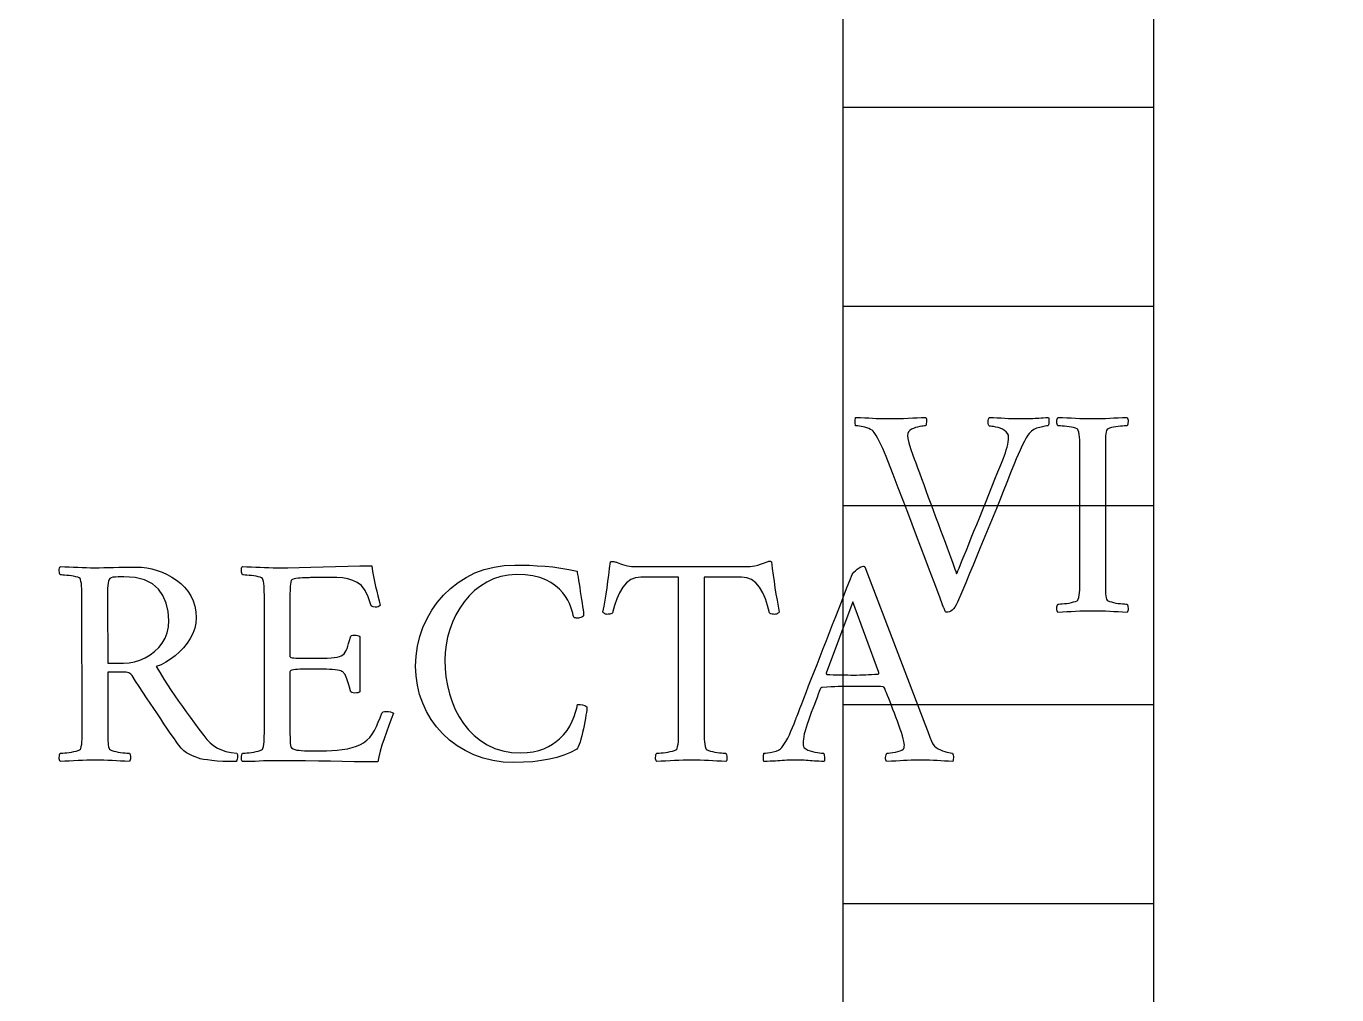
# Model space of a CAD drawing. Header units: millimetres. Extents: x -93 to 93, y -93 to 104.
# Drawn here: x 22.42 to 45.71, y -26.38 to -9.17 of the extents above; entities that cross this region are included whole.
import ezdxf

# ---------------------------------------------------------------- set-up
doc = ezdxf.new("R2010")
doc.units = ezdxf.units.MM
for name, color, linetype in [('CUT_OUTER', 1, 'Continuous'), ('ENGRAVE', 7, 'Continuous'), ('TEXT', 5, 'Continuous')]:
    doc.layers.add(name, color=color, linetype=linetype)

msp = doc.modelspace()

# ---------------------------------------------------------------- linework, layer by layer
at = {"layer": 'CUT_OUTER'}
msp.add_arc((-0.0002, -0.0002), 92.4998, 179.658282, 0.243527, dxfattribs=at)
at = {"layer": 'ENGRAVE'}
for points in [[(-42.4575, 0), (-42.4575, -42.4575), (42.4575, -42.4575), (42.4575, 0)], [(-36.938, 0), (-36.938, -36.938), (36.938, -36.938), (36.938, 0)], [(42.4575, -10.6144), (36.938, -10.6144)], [(42.4575, -14.1525), (36.938, -14.1525)], [(42.4575, -17.6906), (36.938, -17.6906)], [(42.4575, -21.2288), (36.938, -21.2288)], [(42.4575, -24.7669), (36.938, -24.7669)]]:
    msp.add_lwpolyline(points, dxfattribs=at)
for radius in [90.65, 90.65, 88.2219, 83.7125, 83.7125, 80.1513, 73.5375, 73.5375, 69.6525, 62.4375, 62.4375]:
    msp.add_circle((0, 0), radius, dxfattribs=at)
at = {"layer": 'TEXT'}
for points in [[(37.7615, -16.1437), (37.8463, -16.1432), (37.9298, -16.1417), (38.0119, -16.1392), (38.0927, -16.1357), (38.1725, -16.1319), (38.2516, -16.1284), (38.33, -16.1252), (38.4078, -16.1223), (38.4123, -16.1355), (38.4152, -16.1537), (38.4163, -16.1769), (38.4158, -16.2051), (38.4136, -16.2323), (38.4098, -16.2525), (38.4043, -16.2657), (38.3971, -16.2719), (38.3829, -16.2727), (38.3617, -16.2752), (38.3335, -16.2794), (38.2983, -16.2853), (38.2601, -16.2933), (38.2229, -16.304), (38.1866, -16.3173), (38.1514, -16.3333), (38.121, -16.3532), (38.0993, -16.3781), (38.0863, -16.4079), (38.082, -16.4428), (38.088, -16.4969), (38.106, -16.5737), (38.1361, -16.6732), (38.1781, -16.7954), (38.2013, -16.859), (38.2282, -16.9322), (38.2587, -17.0152), (38.293, -17.1078), (38.3299, -17.2078), (38.3684, -17.3128), (38.4086, -17.4228), (38.4505, -17.5378), (38.4934, -17.6553), (38.5367, -17.7728), (38.5802, -17.8904), (38.6241, -18.0079), (38.6672, -18.123), (38.7083, -18.2335), (38.7473, -18.3394), (38.7844, -18.4405), (38.8188, -18.5348), (38.8498, -18.6201), (38.8775, -18.6964), (38.9019, -18.7637), (38.9221, -18.8193), (38.9373, -18.8605), (38.9475, -18.8874), (38.9526, -18.8999), (38.961, -18.8817), (38.9753, -18.8485), (38.9957, -18.8002), (39.0221, -18.737), (39.0533, -18.6614), (39.0882, -18.5761), (39.1267, -18.4811), (39.169, -18.3764), (39.2142, -18.2641), (39.2618, -18.1461), (39.3117, -18.0224), (39.3639, -17.893), (39.4175, -17.7603), (39.4714, -17.6266), (39.5257, -17.4919), (39.5803, -17.3562), (39.6342, -17.222), (39.6864, -17.0918), (39.737, -16.9656), (39.7859, -16.8434), (39.8039, -16.7974), (39.8206, -16.75), (39.836, -16.7012), (39.85, -16.6511), (39.8617, -16.6024), (39.87, -16.5577), (39.875, -16.5169), (39.8767, -16.4802), (39.8722, -16.4402), (39.8587, -16.4054), (39.8361, -16.3761), (39.8046, -16.352), (39.7679, -16.3323), (39.7298, -16.316), (39.6904, -16.303), (39.6497, -16.2933), (39.6115, -16.2863), (39.5796, -16.2813), (39.554, -16.2782), (39.5348, -16.2772), (39.5255, -16.2687), (39.5188, -16.2539), (39.5148, -16.2327), (39.5135, -16.2051), (39.5148, -16.1769), (39.5188, -16.1537), (39.5255, -16.1355), (39.5348, -16.1223), (39.606, -16.1252), (39.6751, -16.1284), (39.7422, -16.1319), (39.8073, -16.1357), (39.8724, -16.1392), (39.9395, -16.1417), (40.0086, -16.1432), (40.0797, -16.1437), (40.1379, -16.1435), (40.1898, -16.143), (40.2354, -16.1422), (40.2746, -16.141), (40.3105, -16.1395), (40.3461, -16.1377), (40.3813, -16.1355), (40.4162, -16.133), (40.4529, -16.1304), (40.4936, -16.1277), (40.5384, -16.125), (40.5871, -16.1223), (40.5915, -16.1357), (40.5938, -16.1544), (40.5941, -16.1784), (40.5925, -16.2078), (40.5894, -16.2359), (40.5858, -16.2559), (40.5814, -16.2679), (40.5764, -16.2719), (40.5552, -16.2736), (40.5237, -16.2786), (40.4818, -16.2869), (40.4295, -16.2986), (40.375, -16.3153), (40.326, -16.3387), (40.2828, -16.3687), (40.2453, -16.4054), (40.2194, -16.439), (40.1898, -16.4862), (40.1566, -16.5472), (40.1197, -16.6218), (40.0822, -16.7024), (40.047, -16.7813), (40.0141, -16.8586), (39.9835, -16.9342), (39.9129, -17.1095), (39.8453, -17.2774), (39.7807, -17.438), (39.7191, -17.5912), (39.6594, -17.7395), (39.6003, -17.885), (39.5419, -18.0279), (39.4841, -18.1681), (39.4262, -18.3083), (39.3673, -18.4512), (39.3073, -18.5968), (39.2464, -18.745), (39.183, -18.8986), (39.1155, -19.0601), (39.0441, -19.2297), (38.9687, -19.4073), (38.9468, -19.4541), (38.9239, -19.4928), (38.9001, -19.5235), (38.8752, -19.5462), (38.8496, -19.5626), (38.8238, -19.5742), (38.7976, -19.5813), (38.771, -19.5836), (38.7633, -19.5814), (38.7563, -19.5749), (38.75, -19.5641), (38.7443, -19.5489), (38.739, -19.5327), (38.7336, -19.5188), (38.7283, -19.5073), (38.723, -19.4981), (38.6363, -19.2696), (38.5527, -19.0488), (38.4721, -18.8356), (38.3945, -18.6301), (38.318, -18.4277), (38.2409, -18.2235), (38.1631, -18.0177), (38.0847, -17.8102), (38.0034, -17.5966), (37.9171, -17.3722), (37.8258, -17.1372), (37.7294, -16.8915), (37.7002, -16.8161), (37.6714, -16.7446), (37.6428, -16.6772), (37.6146, -16.6138), (37.5857, -16.5537), (37.5552, -16.4962), (37.523, -16.4415), (37.4891, -16.3894), (37.4731, -16.3691), (37.4517, -16.3507), (37.425, -16.3343), (37.3929, -16.32), (37.3584, -16.3076), (37.3242, -16.2973), (37.2903, -16.2889), (37.2567, -16.2826), (37.2255, -16.2779), (37.1986, -16.2746), (37.1761, -16.2726), (37.1579, -16.2719), (37.1556, -16.2674), (37.1539, -16.2539), (37.1529, -16.2313), (37.1526, -16.1998), (37.1529, -16.1679), (37.1539, -16.1444), (37.1556, -16.1292), (37.1579, -16.1223), (37.2449, -16.1252), (37.3242, -16.1284), (37.3958, -16.1319), (37.4597, -16.1357), (37.5236, -16.1392), (37.5952, -16.1417), (37.6745, -16.1432), (37.7615, -16.1437)], [(41.3723, -16.1437), (41.4492, -16.1432), (41.5252, -16.1417), (41.6001, -16.1392), (41.6741, -16.1357), (41.7484, -16.1319), (41.8243, -16.1284), (41.9019, -16.1252), (41.9812, -16.1223), (41.9904, -16.135), (41.9966, -16.1517), (41.9998, -16.1724), (41.9999, -16.1971), (41.9977, -16.2218), (41.9939, -16.2425), (41.9884, -16.2592), (41.9812, -16.2719), (41.9619, -16.2724), (41.9358, -16.2739), (41.9031, -16.2764), (41.8637, -16.2799), (41.8216, -16.2844), (41.7809, -16.2899), (41.7415, -16.2964), (41.7035, -16.304), (41.6701, -16.313), (41.6447, -16.324), (41.6274, -16.337), (41.618, -16.352), (41.6108, -16.3807), (41.6053, -16.4135), (41.6015, -16.4502), (41.5993, -16.4909), (41.5981, -16.5346), (41.5973, -16.5804), (41.5968, -16.6281), (41.5966, -16.6779), (41.5966, -16.6859), (41.5966, -16.6939), (41.5966, -16.7019), (41.5966, -16.7099), (41.5966, -16.7179), (41.5966, -16.7259), (41.5966, -16.7339), (41.5966, -16.742), (41.5966, -18.9693), (41.5966, -18.9773), (41.5966, -18.9854), (41.5966, -18.9934), (41.5966, -19.0014), (41.5966, -19.0094), (41.5966, -19.0174), (41.5966, -19.0254), (41.5966, -19.0334), (41.5968, -19.083), (41.5973, -19.1302), (41.5981, -19.1751), (41.5993, -19.2177), (41.6015, -19.2573), (41.6053, -19.2932), (41.6108, -19.3254), (41.618, -19.3539), (41.6274, -19.3669), (41.6447, -19.3793), (41.6701, -19.391), (41.7035, -19.402), (41.7415, -19.4118), (41.7809, -19.42), (41.8216, -19.4265), (41.8637, -19.4314), (41.9031, -19.4349), (41.9358, -19.4374), (41.9619, -19.4389), (41.9812, -19.4394), (41.9884, -19.4521), (41.9939, -19.4687), (41.9977, -19.4894), (41.9999, -19.5142), (41.9998, -19.5389), (41.9966, -19.5596), (41.9904, -19.5762), (41.9812, -19.5889), (41.9019, -19.5838), (41.8243, -19.5789), (41.7484, -19.5744), (41.6741, -19.5702), (41.6001, -19.5667), (41.5252, -19.5642), (41.4492, -19.5627), (41.3723, -19.5622), (41.2972, -19.5627), (41.2214, -19.5642), (41.145, -19.5667), (41.0678, -19.5702), (40.9901, -19.5744), (40.9116, -19.5789), (40.8325, -19.5838), (40.7527, -19.5889), (40.7435, -19.5762), (40.7373, -19.5596), (40.7342, -19.5389), (40.734, -19.5142), (40.7362, -19.4894), (40.74, -19.4687), (40.7455, -19.4521), (40.7527, -19.4394), (40.7721, -19.4389), (40.7981, -19.4374), (40.8308, -19.4349), (40.8702, -19.4314), (40.9124, -19.4265), (40.9537, -19.42), (40.9939, -19.4118), (41.0331, -19.402), (41.0673, -19.391), (41.0925, -19.3793), (41.1087, -19.3669), (41.1159, -19.3539), (41.1254, -19.3195), (41.1326, -19.2805), (41.1374, -19.2367), (41.1399, -19.1883), (41.1411, -19.1366), (41.142, -19.0828), (41.1425, -19.0271), (41.1426, -18.9693), (41.1426, -16.742), (41.1425, -16.684), (41.142, -16.6278), (41.1411, -16.5732), (41.1399, -16.5203), (41.1374, -16.4707), (41.1326, -16.4261), (41.1254, -16.3866), (41.1159, -16.352), (41.1087, -16.337), (41.0925, -16.324), (41.0673, -16.313), (41.0331, -16.304), (40.9939, -16.2964), (40.9537, -16.2899), (40.9124, -16.2844), (40.8702, -16.2799), (40.8308, -16.2764), (40.7981, -16.2739), (40.7721, -16.2724), (40.7527, -16.2719), (40.7455, -16.2592), (40.74, -16.2425), (40.7362, -16.2218), (40.734, -16.1971), (40.7342, -16.1724), (40.7373, -16.1517), (40.7435, -16.135), (40.7527, -16.1223), (40.8325, -16.1252), (40.9116, -16.1284), (40.9901, -16.1319), (41.0678, -16.1357), (41.145, -16.1392), (41.2214, -16.1417), (41.2972, -16.1432), (41.3723, -16.1437)], [(24.3829, -18.7824), (24.4717, -18.786), (24.5618, -18.7971), (24.6533, -18.8154), (24.7461, -18.8411), (24.8377, -18.8738), (24.9257, -18.9132), (25.01, -18.9593), (25.0906, -19.0121), (25.1655, -19.0716), (25.2328, -19.1382), (25.2924, -19.2119), (25.3443, -19.2925), (25.3864, -19.3801), (25.4164, -19.4748), (25.4345, -19.5764), (25.4405, -19.6851), (25.434, -19.7779), (25.4144, -19.8694), (25.3819, -19.9595), (25.3363, -20.0483), (25.2806, -20.1338), (25.2175, -20.2139), (25.147, -20.2887), (25.0692, -20.3581), (24.9869, -20.4202), (24.903, -20.4729), (24.8174, -20.5163), (24.7301, -20.5504), (24.7988, -20.6629), (24.8663, -20.7707), (24.9324, -20.8739), (24.9971, -20.9724), (25.0619, -21.0683), (25.128, -21.164), (25.1954, -21.2593), (25.2642, -21.3543), (25.3356, -21.4516), (25.4111, -21.5539), (25.4905, -21.6612), (25.574, -21.7736), (25.6313, -21.8437), (25.6908, -21.9044), (25.7528, -21.9559), (25.817, -21.9979), (25.8876, -22.0316), (25.9686, -22.058), (26.0599, -22.077), (26.1616, -22.0887), (26.1702, -22.1017), (26.1749, -22.1194), (26.1756, -22.1418), (26.1722, -22.1688), (26.1672, -22.1952), (26.1629, -22.2156), (26.1592, -22.2299), (26.1562, -22.2383), (26.0309, -22.2371), (25.9165, -22.2336), (25.8132, -22.2278), (25.7209, -22.2196), (25.6399, -22.2097), (25.5707, -22.1989), (25.5131, -22.187), (25.4672, -22.1742), (25.4378, -22.162), (25.4031, -22.1468), (25.363, -22.1286), (25.3176, -22.1074), (25.2699, -22.0802), (25.2228, -22.044), (25.1764, -21.9988), (25.1307, -21.9445), (25.1113, -21.9181), (25.0853, -21.8817), (25.0525, -21.8353), (25.0132, -21.7789), (24.9684, -21.7142), (24.9197, -21.6427), (24.8669, -21.5646), (24.8102, -21.4798), (24.7504, -21.3902), (24.6887, -21.2975), (24.6249, -21.2019), (24.5591, -21.1032), (24.493, -21.0036), (24.4283, -20.9049), (24.3648, -20.8073), (24.3027, -20.7106), (24.2767, -20.6826), (24.2413, -20.6626), (24.1966, -20.6505), (24.1425, -20.6465), (23.8701, -20.6465), (23.8701, -21.6187), (23.8701, -21.6267), (23.8701, -21.6347), (23.8701, -21.6427), (23.8701, -21.6507), (23.8701, -21.6587), (23.8701, -21.6667), (23.8701, -21.6748), (23.8701, -21.6828), (23.8703, -21.7323), (23.8708, -21.7796), (23.8716, -21.8245), (23.8728, -21.8671), (23.8749, -21.9066), (23.8788, -21.9425), (23.8843, -21.9747), (23.8915, -22.0033), (23.9008, -22.0163), (23.9182, -22.0286), (23.9435, -22.0403), (23.9769, -22.0513), (24.015, -22.0612), (24.0544, -22.0694), (24.0951, -22.0759), (24.1372, -22.0807), (24.1766, -22.0842), (24.2093, -22.0867), (24.2353, -22.0882), (24.2547, -22.0887), (24.2618, -22.1014), (24.2674, -22.1181), (24.2712, -22.1388), (24.2734, -22.1635), (24.2732, -22.1882), (24.27, -22.2089), (24.2638, -22.2256), (24.2547, -22.2383), (24.1754, -22.2331), (24.0978, -22.2283), (24.0218, -22.2238), (23.9475, -22.2196), (23.8736, -22.2161), (23.7986, -22.2136), (23.7227, -22.2121), (23.6457, -22.2116), (23.5706, -22.2121), (23.4949, -22.2136), (23.4184, -22.2161), (23.3413, -22.2196), (23.2635, -22.2238), (23.185, -22.2283), (23.1059, -22.2331), (23.0261, -22.2383), (23.017, -22.2256), (23.0108, -22.2089), (23.0076, -22.1882), (23.0074, -22.1635), (23.0096, -22.1388), (23.0135, -22.1181), (23.019, -22.1014), (23.0261, -22.0887), (23.0455, -22.0882), (23.0715, -22.0867), (23.1043, -22.0842), (23.1437, -22.0807), (23.1859, -22.0759), (23.2271, -22.0694), (23.2673, -22.0612), (23.3066, -22.0513), (23.3408, -22.0403), (23.366, -22.0286), (23.3822, -22.0163), (23.3894, -22.0033), (23.3989, -21.9689), (23.406, -21.9298), (23.4109, -21.8861), (23.4134, -21.8377), (23.4146, -21.7859), (23.4154, -21.7322), (23.4159, -21.6764), (23.4161, -21.6187), (23.4107, -19.3913), (23.4106, -19.3334), (23.4101, -19.2771), (23.4092, -19.2225), (23.4081, -19.1696), (23.4055, -19.1201), (23.4007, -19.0755), (23.3935, -19.0359), (23.384, -19.0014), (23.3768, -18.9864), (23.3606, -18.9733), (23.3354, -18.9623), (23.3012, -18.9533), (23.2622, -18.9458), (23.2224, -18.9393), (23.182, -18.9338), (23.141, -18.9293), (23.1028, -18.9258), (23.0709, -18.9233), (23.0453, -18.9218), (23.0261, -18.9213), (23.019, -18.9086), (23.0135, -18.8919), (23.0096, -18.8712), (23.0074, -18.8465), (23.0076, -18.8218), (23.0108, -18.8011), (23.017, -18.7844), (23.0261, -18.7717), (23.1058, -18.7745), (23.1844, -18.7777), (23.262, -18.7812), (23.3386, -18.785), (23.4146, -18.7886), (23.4902, -18.7911), (23.5655, -18.7926), (23.6404, -18.7931), (23.7194, -18.7927), (23.8013, -18.7917), (23.8863, -18.7901), (23.9742, -18.7877), (24.0669, -18.7854), (24.1659, -18.7837), (24.2712, -18.7827), (24.3829, -18.7824)], [(26.8827, -18.7931), (27.0716, -18.7921), (27.2699, -18.7891), (27.4776, -18.784), (27.6945, -18.777), (27.9149, -18.77), (28.1325, -18.765), (28.3475, -18.762), (28.5599, -18.761), (28.5742, -18.8578), (28.5906, -18.9506), (28.6089, -19.0394), (28.6293, -19.1242), (28.6503, -19.2077), (28.6707, -19.2925), (28.6904, -19.3786), (28.7094, -19.4661), (28.6937, -19.4778), (28.6734, -19.4861), (28.6483, -19.4911), (28.6186, -19.4928), (28.5879, -19.4904), (28.5652, -19.4834), (28.5505, -19.4718), (28.5438, -19.4554), (28.4968, -19.3122), (28.441, -19.1977), (28.3766, -19.1119), (28.3035, -19.0548), (28.2227, -19.0174), (28.1352, -18.9907), (28.0411, -18.9747), (27.9403, -18.9693), (27.4916, -18.9693), (27.4722, -18.9695), (27.4462, -18.97), (27.4135, -18.9708), (27.3741, -18.972), (27.332, -18.9738), (27.2913, -18.9767), (27.2519, -18.9805), (27.2138, -18.9854), (27.1804, -18.9917), (27.1551, -19), (27.1377, -19.0104), (27.1284, -19.0227), (27.1212, -19.0515), (27.1157, -19.0842), (27.1118, -19.1209), (27.1097, -19.1616), (27.1085, -19.2047), (27.1077, -19.2484), (27.1072, -19.2928), (27.107, -19.3379), (27.107, -19.3556), (27.107, -19.3713), (27.107, -19.385), (27.107, -19.3966), (27.107, -20.3688), (27.1113, -20.3785), (27.1244, -20.3861), (27.1461, -20.3918), (27.1764, -20.3955), (27.2122, -20.3978), (27.2499, -20.3995), (27.2896, -20.4005), (27.3313, -20.4008), (27.6037, -20.4008), (27.692, -20.4002), (27.77, -20.3982), (27.8376, -20.3948), (27.8949, -20.3901), (27.9434, -20.3831), (27.985, -20.3728), (28.0195, -20.3591), (28.0471, -20.3421), (28.0698, -20.321), (28.0898, -20.2953), (28.1072, -20.265), (28.1219, -20.2299), (28.1355, -20.1892), (28.1499, -20.1418), (28.1649, -20.0877), (28.1806, -20.0269), (28.1873, -20.0106), (28.202, -19.9989), (28.2247, -19.9919), (28.2554, -19.9895), (28.2851, -19.9912), (28.3101, -19.9962), (28.3305, -20.0046), (28.3462, -20.0162), (28.3462, -20.9991), (28.3328, -21.0084), (28.3142, -21.0151), (28.2901, -21.0191), (28.2607, -21.0204), (28.2317, -21.0181), (28.2087, -21.0111), (28.1916, -20.9994), (28.1806, -20.983), (28.1628, -20.9134), (28.1466, -20.8542), (28.132, -20.8053), (28.1192, -20.7667), (28.1075, -20.736), (28.0965, -20.7106), (28.0861, -20.6906), (28.0765, -20.6759), (28.0666, -20.6644), (28.0558, -20.6539), (28.0439, -20.6444), (28.0311, -20.6359), (28.0134, -20.626), (27.987, -20.6178), (27.9519, -20.6113), (27.9082, -20.6065), (27.859, -20.6028), (27.8074, -20.5998), (27.7535, -20.5975), (27.6972, -20.5958), (27.6406, -20.5946), (27.5857, -20.5938), (27.5325, -20.5933), (27.4809, -20.5931), (27.445, -20.5933), (27.4068, -20.5938), (27.3662, -20.5946), (27.3233, -20.5958), (27.2808, -20.5975), (27.2412, -20.5998), (27.2046, -20.6028), (27.1711, -20.6065), (27.143, -20.6116), (27.123, -20.6192), (27.111, -20.629), (27.107, -20.6412), (27.107, -21.6347), (27.107, -21.6407), (27.107, -21.6481), (27.107, -21.6567), (27.107, -21.6667), (27.1072, -21.7068), (27.1077, -21.7522), (27.1085, -21.803), (27.1097, -21.859), (27.1122, -21.9115), (27.117, -21.9512), (27.1242, -21.9782), (27.1337, -21.9926), (27.1619, -22.0094), (27.1931, -22.0226), (27.2273, -22.0321), (27.2646, -22.038), (27.3088, -22.0415), (27.364, -22.044), (27.4303, -22.0455), (27.5076, -22.046), (27.7586, -22.046), (27.8518, -22.0437), (27.9443, -22.0366), (28.0361, -22.025), (28.1272, -22.0086), (28.2133, -21.9879), (28.2901, -21.9632), (28.3576, -21.9345), (28.4156, -21.9018), (28.4737, -21.8602), (28.5251, -21.8103), (28.5699, -21.752), (28.6079, -21.6854), (28.6423, -21.6132), (28.676, -21.5379), (28.7091, -21.4596), (28.7415, -21.3783), (28.7501, -21.3643), (28.7655, -21.3543), (28.7875, -21.3483), (28.8162, -21.3463), (28.8603, -21.3483), (28.8964, -21.3543), (28.9244, -21.3643), (28.9444, -21.3783), (28.9062, -21.4868), (28.8663, -21.5986), (28.8248, -21.7138), (28.7815, -21.8323), (28.7413, -21.9482), (28.7088, -22.0553), (28.6839, -22.1538), (28.6667, -22.2436), (28.456, -22.243), (28.2461, -22.241), (28.0367, -22.2376), (27.8281, -22.2329), (27.6131, -22.2283), (27.3847, -22.2249), (27.143, -22.2229), (26.888, -22.2223), (26.7995, -22.2228), (26.7157, -22.2243), (26.6366, -22.2268), (26.5622, -22.2303), (26.4894, -22.2338), (26.4153, -22.2363), (26.3398, -22.2378), (26.263, -22.2383), (26.2539, -22.2256), (26.2477, -22.2089), (26.2445, -22.1882), (26.2444, -22.1635), (26.2465, -22.1388), (26.2504, -22.1181), (26.2559, -22.1014), (26.263, -22.0887), (26.2824, -22.0882), (26.3084, -22.0867), (26.3412, -22.0842), (26.3806, -22.0807), (26.4228, -22.0759), (26.464, -22.0694), (26.5042, -22.0612), (26.5435, -22.0513), (26.5777, -22.0403), (26.6029, -22.0286), (26.6191, -22.0163), (26.6263, -22.0033), (26.6358, -21.9689), (26.643, -21.9298), (26.6478, -21.8861), (26.6503, -21.8377), (26.6515, -21.7859), (26.6523, -21.7322), (26.6528, -21.6764), (26.653, -21.6187), (26.653, -19.3913), (26.6528, -19.3334), (26.6523, -19.2771), (26.6515, -19.2225), (26.6503, -19.1696), (26.6478, -19.1201), (26.643, -19.0755), (26.6358, -19.0359), (26.6263, -19.0014), (26.6191, -18.9864), (26.6029, -18.9733), (26.5777, -18.9623), (26.5435, -18.9533), (26.5042, -18.9458), (26.464, -18.9393), (26.4228, -18.9338), (26.3806, -18.9293), (26.3412, -18.9258), (26.3084, -18.9233), (26.2824, -18.9218), (26.263, -18.9213), (26.2559, -18.9086), (26.2504, -18.8919), (26.2465, -18.8712), (26.2444, -18.8465), (26.2445, -18.8218), (26.2477, -18.8011), (26.2539, -18.7844), (26.263, -18.7717), (26.3428, -18.7745), (26.422, -18.7777), (26.5004, -18.7812), (26.5782, -18.785), (26.6553, -18.7886), (26.7318, -18.7911), (26.8075, -18.7926), (26.8827, -18.7931)], [(31.1024, -18.745), (31.2321, -18.7463), (31.3648, -18.7503), (31.5005, -18.757), (31.6392, -18.7664), (31.7799, -18.7797), (31.9216, -18.7984), (32.0643, -18.8224), (32.2081, -18.8518), (32.2092, -18.8587), (32.2127, -18.8792), (32.2186, -18.9134), (32.2267, -18.9613), (32.2363, -19.0184), (32.2461, -19.0802), (32.2563, -19.1466), (32.2668, -19.2177), (32.2773, -19.2895), (32.2875, -19.3579), (32.2974, -19.423), (32.3069, -19.4848), (32.315, -19.5387), (32.3209, -19.5803), (32.3244, -19.6095), (32.3256, -19.6263), (32.3256, -19.637), (32.3202, -19.6477), (32.3095, -19.6584), (32.2935, -19.6691), (32.2745, -19.6784), (32.2548, -19.6851), (32.2344, -19.6891), (32.2134, -19.6904), (32.1954, -19.6894), (32.1787, -19.6864), (32.1633, -19.6814), (32.1493, -19.6744), (32.1421, -19.641), (32.1313, -19.5996), (32.1167, -19.5502), (32.0986, -19.4928), (32.0745, -19.4307), (32.0425, -19.3673), (32.0024, -19.3025), (31.9543, -19.2364), (31.8964, -19.1721), (31.8268, -19.1129), (31.7455, -19.0586), (31.6525, -19.0094), (31.5457, -18.9685), (31.4229, -18.9393), (31.284, -18.9218), (31.1291, -18.9159), (30.9882, -18.9241), (30.854, -18.9486), (30.7265, -18.9895), (30.6056, -19.0468), (30.4923, -19.1179), (30.3873, -19.2003), (30.2906, -19.2942), (30.2023, -19.3993), (30.1232, -19.5132), (30.0541, -19.633), (29.995, -19.7589), (29.946, -19.8907), (29.9074, -20.0258), (29.8799, -20.1611), (29.8633, -20.2968), (29.8578, -20.4329), (29.863, -20.5844), (29.8785, -20.7347), (29.9044, -20.8836), (29.9406, -21.0311), (29.9874, -21.1745), (30.0448, -21.3109), (30.1129, -21.4402), (30.1917, -21.5626), (30.2811, -21.6754), (30.3813, -21.7762), (30.4921, -21.865), (30.6136, -21.9418), (30.746, -22.0038), (30.8894, -22.048), (31.0438, -22.0745), (31.2092, -22.0834), (31.3249, -22.0787), (31.4315, -22.0647), (31.5292, -22.0413), (31.6178, -22.0086), (31.6984, -21.9695), (31.7721, -21.9271), (31.8387, -21.8814), (31.8983, -21.8323), (31.9704, -21.7609), (32.0318, -21.6854), (32.0825, -21.606), (32.1226, -21.5225), (32.1546, -21.4397), (32.1813, -21.3623), (32.2027, -21.2902), (32.2187, -21.2234), (32.2631, -21.2221), (32.3055, -21.2288), (32.3459, -21.2434), (32.3843, -21.2661), (32.3832, -21.2895), (32.3796, -21.3222), (32.3738, -21.3643), (32.3656, -21.4157), (32.3558, -21.473), (32.3449, -21.5325), (32.3331, -21.5945), (32.3202, -21.6587), (32.3065, -21.7223), (32.2922, -21.7823), (32.2772, -21.8385), (32.2615, -21.8911), (32.2458, -21.9372), (32.2308, -21.9739), (32.2164, -22.0013), (32.2027, -22.0193), (32.0922, -22.0744), (31.9744, -22.1221), (31.8492, -22.1625), (31.7166, -22.1955), (31.5748, -22.2213), (31.4215, -22.2396), (31.2569, -22.2506), (31.081, -22.2543), (30.8927, -22.2458), (30.7125, -22.2203), (30.5402, -22.1777), (30.3759, -22.1181), (30.2212, -22.0437), (30.0775, -21.9565), (29.9448, -21.8567), (29.8231, -21.7442), (29.7136, -21.621), (29.6175, -21.4891), (29.5347, -21.3486), (29.4652, -21.1994), (29.4103, -21.0433), (29.3711, -20.8822), (29.3476, -20.7161), (29.3397, -20.545), (29.3479, -20.3636), (29.3724, -20.1878), (29.4133, -20.0177), (29.4706, -19.8533), (29.5425, -19.6963), (29.6275, -19.5482), (29.7255, -19.4092), (29.8365, -19.2791), (29.9595, -19.1604), (30.0935, -19.0555), (30.2386, -18.9642), (30.3946, -18.8865), (30.5601, -18.8246), (30.7332, -18.7804), (30.9139, -18.7538), (31.1024, -18.745)], [(35.2527, -18.7717), (35.2871, -18.77), (35.3261, -18.765), (35.3698, -18.7567), (35.4183, -18.745), (35.4657, -18.732), (35.5064, -18.7196), (35.5404, -18.7079), (35.5678, -18.6969), (35.5875, -18.6876), (35.6039, -18.6809), (35.6169, -18.6769), (35.6266, -18.6755), (35.6349, -18.6762), (35.6439, -18.6782), (35.6536, -18.6816), (35.664, -18.6862), (35.6778, -18.8054), (35.6927, -18.9226), (35.7085, -19.0378), (35.7254, -19.1509), (35.7432, -19.2621), (35.7621, -19.3713), (35.782, -19.4784), (35.8028, -19.5836), (35.7965, -19.5893), (35.7881, -19.5956), (35.7778, -19.6026), (35.7654, -19.6103), (35.7514, -19.617), (35.7361, -19.621), (35.7194, -19.6223), (35.7013, -19.621), (35.6746, -19.6193), (35.6533, -19.6143), (35.6373, -19.606), (35.6266, -19.5943), (35.5955, -19.4637), (35.5558, -19.3446), (35.5074, -19.2367), (35.4503, -19.1403), (35.3842, -19.0608), (35.3088, -19.004), (35.224, -18.97), (35.1298, -18.9586), (34.4675, -18.9586), (34.4675, -21.6187), (34.4676, -21.6764), (34.4681, -21.7322), (34.469, -21.7859), (34.4701, -21.8377), (34.4727, -21.8861), (34.4775, -21.9298), (34.4847, -21.9689), (34.4942, -22.0033), (34.5035, -22.0163), (34.5209, -22.0286), (34.5463, -22.0403), (34.5796, -22.0513), (34.6175, -22.0612), (34.6564, -22.0694), (34.6963, -22.0759), (34.7372, -22.0807), (34.7754, -22.0842), (34.8073, -22.0867), (34.8329, -22.0882), (34.8521, -22.0887), (34.8592, -22.1014), (34.8647, -22.1181), (34.8686, -22.1388), (34.8708, -22.1635), (34.8706, -22.1882), (34.8674, -22.2089), (34.8612, -22.2256), (34.8521, -22.2383), (34.7728, -22.2331), (34.6952, -22.2283), (34.6192, -22.2238), (34.5449, -22.2196), (34.471, -22.2161), (34.396, -22.2136), (34.3201, -22.2121), (34.2431, -22.2116), (34.168, -22.2121), (34.0922, -22.2136), (34.0158, -22.2161), (33.9387, -22.2196), (33.8609, -22.2238), (33.7824, -22.2283), (33.7033, -22.2331), (33.6235, -22.2383), (33.6144, -22.2256), (33.6082, -22.2089), (33.605, -22.1882), (33.6048, -22.1635), (33.607, -22.1388), (33.6108, -22.1181), (33.6164, -22.1014), (33.6235, -22.0887), (33.6429, -22.0882), (33.6689, -22.0867), (33.7017, -22.0842), (33.741, -22.0807), (33.7833, -22.0759), (33.8245, -22.0694), (33.8647, -22.0612), (33.904, -22.0513), (33.9382, -22.0403), (33.9634, -22.0286), (33.9796, -22.0163), (33.9867, -22.0033), (33.9963, -21.9689), (34.0034, -21.9298), (34.0083, -21.8861), (34.0108, -21.8377), (34.012, -21.7859), (34.0128, -21.7322), (34.0133, -21.6764), (34.0135, -21.6187), (34.0135, -18.9586), (33.3404, -18.9586), (33.2463, -18.97), (33.1615, -19.004), (33.0861, -19.0608), (33.02, -19.1403), (32.9625, -19.2367), (32.9131, -19.3446), (32.8717, -19.4637), (32.8383, -19.5943), (32.8277, -19.606), (32.8116, -19.6143), (32.7903, -19.6193), (32.7636, -19.621), (32.7457, -19.6223), (32.7295, -19.621), (32.715, -19.617), (32.7021, -19.6103), (32.691, -19.6026), (32.6814, -19.5956), (32.6736, -19.5893), (32.6674, -19.5836), (32.6881, -19.4784), (32.7075, -19.3713), (32.7255, -19.2621), (32.7422, -19.1509), (32.7579, -19.0378), (32.7729, -18.9226), (32.7873, -18.8054), (32.801, -18.6862), (32.815, -18.6821), (32.8303, -18.6802), (32.847, -18.6807), (32.865, -18.6836), (32.8827, -18.6877), (32.8984, -18.6922), (32.9121, -18.6971), (32.9238, -18.7023), (32.9503, -18.7131), (32.9819, -18.7243), (33.0184, -18.7358), (33.06, -18.7477), (33.1026, -18.7582), (33.1421, -18.7657), (33.1787, -18.7702), (33.2122, -18.7717)], [(36.0913, -21.4958), (36.0944, -21.4876), (36.104, -21.4631), (36.1198, -21.4222), (36.142, -21.365), (36.1696, -21.2937), (36.2014, -21.2107), (36.2377, -21.1161), (36.2782, -21.0098), (36.3225, -20.8944), (36.3697, -20.7727), (36.4199, -20.6447), (36.4732, -20.5103), (36.5281, -20.3718), (36.5834, -20.2312), (36.6389, -20.0887), (36.6949, -19.9441), (36.7504, -19.8001), (36.805, -19.659), (36.8586, -19.521), (36.9112, -19.386), (36.9618, -19.2564), (37.0093, -19.1349), (37.0539, -19.0214), (37.0955, -18.9159), (37.1093, -18.8939), (37.1295, -18.8705), (37.1561, -18.8458), (37.1889, -18.8198), (37.2228, -18.7964), (37.2524, -18.7797), (37.2776, -18.7697), (37.2984, -18.7664), (37.3033, -18.7665), (37.3071, -18.767), (37.31, -18.7679), (37.3118, -18.769), (37.3136, -18.7705), (37.3165, -18.7724), (37.3203, -18.7745), (37.3251, -18.777), (38.3881, -21.5653), (38.4405, -21.7028), (38.4802, -21.8056), (38.5073, -21.8737), (38.5216, -21.9071), (38.5381, -21.9355), (38.561, -21.9619), (38.5902, -21.9862), (38.6258, -22.0086), (38.6645, -22.0285), (38.7032, -22.0453), (38.742, -22.0592), (38.7807, -22.07), (38.8159, -22.0782), (38.8441, -22.084), (38.8653, -22.0876), (38.8795, -22.0887), (38.8885, -22.1039), (38.8942, -22.1228), (38.8965, -22.1453), (38.8955, -22.1715), (38.8929, -22.1967), (38.8902, -22.2162), (38.8875, -22.2301), (38.8848, -22.2383), (38.8094, -22.2331), (38.7379, -22.2283), (38.6705, -22.2238), (38.6071, -22.2196), (38.5427, -22.2161), (38.4722, -22.2136), (38.3958, -22.2121), (38.3133, -22.2116), (38.2263, -22.2121), (38.1471, -22.2136), (38.0754, -22.2161), (38.0115, -22.2196), (37.9476, -22.2238), (37.876, -22.2283), (37.7967, -22.2331), (37.7097, -22.2383), (37.7005, -22.2256), (37.6944, -22.2089), (37.6912, -22.1882), (37.691, -22.1635), (37.6935, -22.1388), (37.6984, -22.1181), (37.7056, -22.1014), (37.7151, -22.0887), (37.7424, -22.0876), (37.7765, -22.084), (37.8172, -22.0782), (37.8646, -22.07), (37.9114, -22.0598), (37.9501, -22.048), (37.9808, -22.0345), (38.0035, -22.0193), (38.0129, -22.0066), (38.0195, -21.9899), (38.0235, -21.9692), (38.0249, -21.9445), (38.0227, -21.9163), (38.0162, -21.8797), (38.0053, -21.8348), (37.9901, -21.7816), (37.9716, -21.7223), (37.9508, -21.6594), (37.9276, -21.5928), (37.902, -21.5225), (37.8753, -21.4509), (37.8486, -21.3803), (37.8219, -21.3107), (37.7952, -21.2421), (37.7696, -21.177), (37.7464, -21.1179), (37.7256, -21.0648), (37.7071, -21.0178), (37.6919, -20.9792), (37.681, -20.9517), (37.6745, -20.9351), (37.6723, -20.9296), (37.6717, -20.929), (37.6697, -20.927), (37.6663, -20.9236), (37.6617, -20.9189), (37.6563, -20.9143), (37.651, -20.9109), (37.6456, -20.9089), (37.6403, -20.9083), (37.5979, -20.9059), (37.5508, -20.9043), (37.4991, -20.9033), (37.4427, -20.9029), (37.3849, -20.9029), (37.3291, -20.9029), (37.2754, -20.9029), (37.2237, -20.9029), (37.2103, -20.9029), (37.1969, -20.9029), (37.1836, -20.9029), (37.1702, -20.9029), (37.1572, -20.9029), (37.1449, -20.9029), (37.1332, -20.9029), (37.1222, -20.9029), (37.0451, -20.9031), (36.9739, -20.9036), (36.9088, -20.9044), (36.8498, -20.9056), (36.7897, -20.9074), (36.7216, -20.9103), (36.6454, -20.9141), (36.5613, -20.9189), (36.5583, -20.9194), (36.5546, -20.921), (36.5503, -20.9235), (36.5453, -20.927), (36.5406, -20.9305), (36.5373, -20.933), (36.5353, -20.9345), (36.5346, -20.935), (36.5321, -20.9416), (36.5246, -20.9617), (36.5121, -20.9951), (36.4945, -21.0418), (36.4735, -21.0977), (36.4505, -21.1586), (36.4254, -21.2246), (36.3984, -21.2955), (36.3712, -21.3678), (36.3457, -21.4377), (36.3218, -21.5053), (36.2996, -21.5706), (36.2777, -21.6347), (36.2602, -21.6935), (36.247, -21.7469), (36.2382, -21.7949), (36.2323, -21.838), (36.2281, -21.8764), (36.2256, -21.9101), (36.2248, -21.9392), (36.23, -21.967), (36.2455, -21.9919), (36.2714, -22.0138), (36.3076, -22.0326), (36.3493, -22.0485), (36.3917, -22.0613), (36.4348, -22.0712), (36.4785, -22.078), (36.5184, -22.0827), (36.55, -22.086), (36.5732, -22.0881), (36.588, -22.0887), (36.593, -22.0969), (36.5974, -22.1108), (36.601, -22.1303), (36.604, -22.1555), (36.6057, -22.1817), (36.6054, -22.2042), (36.603, -22.2231), (36.5987, -22.2383), (36.5498, -22.2356), (36.5046, -22.2329), (36.463, -22.2303), (36.4251, -22.2276), (36.3891, -22.2249), (36.353, -22.2223), (36.3169, -22.2196), (36.2809, -22.2169), (36.242, -22.2146), (36.1974, -22.2129), (36.1472, -22.2119), (36.0913, -22.2116), (36.0349, -22.2119), (35.9831, -22.2129), (35.936, -22.2146), (35.8936, -22.2169), (35.8536, -22.2196), (35.8135, -22.2223), (35.7735, -22.2249), (35.7334, -22.2276), (35.6907, -22.2303), (35.6426, -22.2329), (35.5892, -22.2356), (35.5304, -22.2383), (35.5257, -22.2301), (35.5224, -22.2162), (35.5204, -22.1967), (35.5197, -22.1715), (35.5204, -22.1453), (35.5224, -22.1228), (35.5257, -22.1039), (35.5304, -22.0887), (35.5586, -22.0872), (35.5952, -22.0827), (35.6401, -22.0752), (35.6933, -22.0647), (35.7459, -22.0508), (35.7888, -22.0333), (35.822, -22.0121), (35.8456, -21.9872), (35.8841, -21.935), (35.9197, -21.8797), (35.9522, -21.8215), (35.9818, -21.7602), (36.0096, -21.6966), (36.0372, -21.6314), (36.0644, -21.5644), (36.0913, -21.4958)], [(24.9544, -19.7332), (24.9429, -19.5699), (24.9083, -19.422), (24.8507, -19.2895), (24.7701, -19.1723), (24.6625, -19.0765), (24.5237, -19.0081), (24.354, -18.967), (24.1532, -18.9533), (24.126, -18.9536), (24.0924, -18.9546), (24.0525, -18.9563), (24.0063, -18.9586), (23.9621, -18.9633), (23.9282, -18.972), (23.9046, -18.9847), (23.8915, -19.0014), (23.8819, -19.0296), (23.8748, -19.0661), (23.8699, -19.111), (23.8674, -19.1643), (23.8662, -19.2219), (23.8654, -19.2798), (23.8649, -19.3381), (23.8647, -19.3966), (23.8701, -20.4863), (24.1478, -20.4863), (24.2482, -20.4804), (24.3461, -20.4629), (24.4418, -20.4337), (24.5351, -20.3928), (24.6231, -20.3414), (24.7027, -20.2806), (24.774, -20.2105), (24.8369, -20.1311), (24.8883, -20.0431), (24.925, -19.9475), (24.9471, -19.8442), (24.9544, -19.7332)], [(37.1115, -19.3966), (36.6361, -20.6679), (36.6363, -20.6686), (36.6368, -20.6706), (36.6376, -20.6739), (36.6388, -20.6786), (36.6403, -20.6833), (36.6421, -20.6866), (36.6443, -20.6886), (36.6468, -20.6893), (36.7, -20.6918), (36.7583, -20.6939), (36.8215, -20.6958), (36.8898, -20.6973), (36.9571, -20.6984), (37.0173, -20.6993), (37.0706, -20.6998), (37.1168, -20.6999), (37.1767, -20.6996), (37.2337, -20.6986), (37.2876, -20.6969), (37.3385, -20.6946), (37.3891, -20.6919), (37.442, -20.6893), (37.4972, -20.6866), (37.5548, -20.6839), (37.5597, -20.6831), (37.5635, -20.6806), (37.5663, -20.6764), (37.5682, -20.6706), (37.5693, -20.6647), (37.5702, -20.6606), (37.5707, -20.6581), (37.5708, -20.6572)]]:
    msp.add_lwpolyline(points, close=True, dxfattribs=at)

doc.saveas('drawing.dxf')
